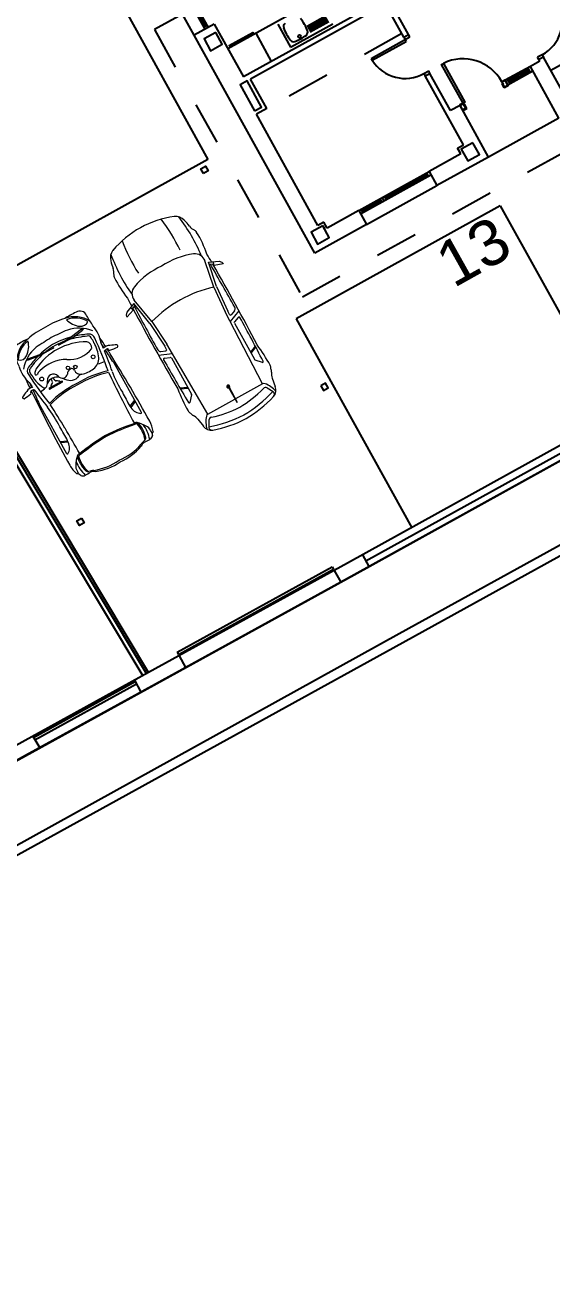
# Model space of a CAD drawing. Header units: millimetres. Extents: x 441061 to 442903, y 4515148 to 4515613.
# Drawn here: x 442382.158 to 442383.385, y 4515539.231 to 4515542.16 of the extents above; entities that cross this region are included whole.
import ezdxf
from ezdxf.enums import TextEntityAlignment as Align

# ---------------------------------------------------------------- set-up
doc = ezdxf.new("R2010")
doc.units = ezdxf.units.MM
doc.linetypes.add('CONTINUA', pattern=[0])
doc.linetypes.add('RAYITAS', pattern=[0.375, 0.25, -0.125])
for name, color, linetype in [('01_mono BAJA', 2, 'Continuous'), ('01_piscinas', 254, 'Continuous'), ('01_proyección', 4, 'RAYITAS')]:
    doc.layers.add(name, color=color, linetype=linetype)
doc.layers.add('01_muebles_B', color=254, linetype='Continuous', lineweight=5)
doc.styles.add('Estilo1', font='swissel.ttf')

# ---------------------------------------------------------------- blocks, each defined once
blk = doc.blocks.new('A$C6A825EFA')
at = {"layer": '01_mono BAJA', "color": 254}
for p, q in [((10.5, 12.5, 0), (10.5, 11.4, 0)), ((10.5, 12.5, 0), (12, 12.5, 0)), ((12, 12.5, 0), (13.1, 12.5, 0)), ((12, 12.5, 0), (12, 11.4, 0)), ((13.1, 12.2, 0), (13.1, 12.5, 0)), ((14.6, 12.5, 0), (13.1, 12.5, 0)), ((14.6, 12.5, 0), (15.7, 12.5, 0)), ((14.6, 12.2, 0), (14.6, 12.5, 0)), ((15.7, 12.5, 0), (15.7, 7.855, 0)), ((10.2, 12.2, 0), (10.2, 11.366, 0)), ((12.425, 12.2, 0), (13.1, 12.2, 0)), ((12.425, 12.2), (12.425, 12.075)), ((14.6, 12.27, 0), (13.1, 12.27, 0)), ((14.6, 12.2, 0), (13.1, 12.2, 0)), ((13.15, 12.27, 0), (13.15, 12.2, 0)), ((14.05, 12.242, 0), (13.15, 12.242, 0)), ((14.05, 12.228, 0), (13.15, 12.228, 0)), ((14.05, 12.27, 0), (14.05, 12.2, 0)), ((14.1, 12.27, 0), (14.1, 12.2, 0)), ((14.15, 12.27, 0), (14.15, 12.2, 0)), ((14.55, 12.242, 0), (14.15, 12.242, 0)), ((14.55, 12.228, 0), (14.15, 12.228, 0)), ((14.55, 12.27, 0), (14.55, 12.2, 0)), ((14.6, 12.2, 0), (15.275, 12.2, 0)), ((15.275, 12.2), (15.275, 12.075)), ((15.325, 12.2, 0), (15.325, 12.125, 0)), ((12.3, 12.075, 0), (12.3, 10.606, 0)), ((12.425, 12.075), (12.3, 12.075)), ((15.275, 12.075), (15.4, 12.075)), ((15.325, 12.125, 0), (15.4, 12.125, 0)), ((15.4, 12.075, 0), (15.4, 9.705, 0)), ((9.525, 11.65, 0), (10.2, 11.65, 0)), ((10.5, 11.5, 0), (11.035, 11.5, 0)), ((10.55, 11.5, 0), (10.55, 11.4, 0)), ((10.985, 11.5, 0), (10.985, 11.4, 0)), ((11.035, 11.5, 0), (11.035, 11.4, 0)), ((11.12, 11.5, 0), (11.12, 11.44, 0)), ((11.915, 11.5, 0), (11.915, 11.44, 0)), ((10.2, 11.366, 0), (10.3, 11.366, 0)), ((10.2, 11.316, 0), (10.2, 11.366, 0)), ((10.2, 11.316, 0), (10.3, 11.316, 0)), ((10.3, 11.4, 0), (10.5, 11.4, 0)), ((10.3, 11.4, 0), (10.3, 11.366, 0)), ((10.3, 11.366, 0), (10.3, 11.316, 0)), ((10.5, 11.4, 0), (11.035, 11.4, 0)), ((10.55, 11.467, 0), (10.985, 11.467, 0)), ((10.55, 11.433, 0), (10.985, 11.433, 0)), ((11.105, 11.43, 0), (11.105, 11.4, 0)), ((11.93, 11.43, 0), (11.93, 11.4, 0)), ((11.99, 11.4, 0), (11.93, 11.4, 0)), ((12, 11.4, 0), (12.2, 11.4, 0)), ((12.2, 11.4, 0), (12.2, 10.606, 0)), ((12.3, 10.606, 0), (12.2, 10.606, 0)), ((12.2, 10.606, 0), (12.2, 10.556, 0)), ((12.3, 10.556, 0), (12.2, 10.556, 0)), ((12.3, 10.556, 0), (12.3, 10.606, 0)), ((12.3, 9.781, 0), (12.3, 9.872, 0)), ((13.024, 9.872, 0), (12.3, 9.872, 0)), ((13.024, 9.831, 0), (13.024, 9.872, 0)), ((13.024, 9.831, 0), (12.2, 9.831, 0)), ((12.2, 9.831, 0), (12.2, 9.781, 0)), ((12.2, 9.781, 0), (12.2, 8.33, 0)), ((12.3, 9.781, 0), (12.2, 9.781, 0)), ((12.3, 9.781, 0), (12.3, 9.08, 0)), ((15.18, 9.705, 0), (15.18, 9.08, 0)), ((15.18, 9.705, 0), (15.4, 9.705, 0)), ((12.3, 9.08, 0), (15.18, 9.08, 0)), ((12.3, 8.98, 0), (15.275, 8.98, 0)), ((14.238, 8.92, 0), (13.338, 8.92, 0)), ((14.238, 8.43, 0), (14.238, 8.92, 0)), ((14.675, 8.98, 0), (14.675, 8.38, 0)), ((15.275, 7.855, 0), (15.275, 8.98, 0)), ((13.779, 8.85, 0), (13.383, 8.85, 0)), ((13.779, 8.825, 0), (13.383, 8.825, 0)), ((13.779, 8.8, 0), (13.383, 8.8, 0)), ((13.779, 8.775, 0), (13.383, 8.775, 0)), ((13.779, 8.75, 0), (13.383, 8.75, 0)), ((13.779, 8.725, 0), (13.383, 8.725, 0)), ((12.3, 8.38, 0), (15.275, 8.38, 0)), ((15.275, 7.855, 0), (15.7, 7.855, 0)), ((15.4, 7.855, 0), (15.4, 7.005, 0)), ((15.47, 7.805, 0), (15.4, 7.805, 0)), ((15.428, 7.055, 0), (15.428, 7.805, 0)), ((15.442, 7.055, 0), (15.442, 7.805, 0)), ((15.47, 7.855, 0), (15.47, 7.005, 0)), ((15.7, 7.855, 0), (15.7, 7.005, 0))]:
    blk.add_line(p, q, dxfattribs=at)
for points in [[(12.125, 12.125), (12.375, 12.125), (12.375, 12.375), (12.125, 12.375), (12.125, 12.125)], [(15.325, 12.125), (15.575, 12.125), (15.575, 12.375), (15.325, 12.375), (15.325, 12.125)], [(15.325, 8.005), (15.575, 8.005), (15.575, 8.255), (15.325, 8.255), (15.325, 8.005)]]:
    blk.add_lwpolyline(points, close=True, dxfattribs=at)
at = {"layer": '01_mono BAJA', "color": 254, "elevation": 0}
for points in [[(11.12, 11.51), (11.12, 11.5), (11.035, 11.5), (11.035, 11.51)], [(11.915, 11.51), (11.915, 11.5), (12, 11.5), (12, 11.51)], [(11.93, 11.4), (12, 11.4), (12, 11.5), (11.93, 11.5)], [(11.105, 11.4), (11.105, 11.39), (11.035, 11.39), (11.035, 11.4)], [(11.12, 11.44), (11.12, 11.43), (11.105, 11.43), (11.105, 11.44)], [(11.93, 11.39), (11.93, 10.565), (11.89, 10.565), (11.89, 11.39)], [(11.915, 11.44), (11.915, 11.43), (11.93, 11.43), (11.93, 11.44)], [(11.93, 11.4), (11.93, 11.39), (12, 11.39), (12, 11.4)], [(15.4, 9.635), (15.25, 9.635), (15.25, 9.08), (15.4, 9.08)], [(15.222, 8.36), (15.222, 8.34), (14.722, 8.34), (14.722, 8.36)]]:
    blk.add_lwpolyline(points, close=True, dxfattribs=at)
for points in [[(11.035, 11.4), (11.035, 11.5)], [(11.105, 11.5), (11.105, 11.4)]]:
    blk.add_lwpolyline(points, dxfattribs=at)
at = {"layer": '01_mono BAJA', "color": 254}
blk.add_circle((13.996, 8.825, 0), 0.0275, dxfattribs=at)
for centre, radius, start, end in [((10.2, 10.591, 0), 0.725, 90, 176.7242), ((11.932, 11.391, 0), 0.827, 180.0495, 267.1144), ((12.3, 9.831, 0), 0.725, 3.2758, 90), ((14.554, 8.675, 0), 0.75, 169.8852, 190.1148), ((13.889, 8.794, 0), 0.075, 99.0787, 169.8852), ((13.996, 8.127, 0), 0.75, 80.9213, 99.0787), ((14.102, 8.794, 0), 0.075, 10.1148, 80.9213), ((13.438, 8.675, 0), 0.75, 349.8852, 10.1148), ((14.102, 8.557, 0), 0.075, 279.0787, 349.8852)]:
    blk.add_arc(centre, radius, start, end, dxfattribs=at)
at = {"layer": '01_proyección', "color": 120, "ltscale": 0.25}
blk.add_line((12.3, 9.705, 0), (15.18, 9.705, 0), dxfattribs=at)
at = {"layer": '01_proyección', "color": 120, "ltscale": 0.25, "elevation": 0}
blk.add_lwpolyline([(15.7, 7.405), (16.3, 7.405), (16.3, 13.1), (-0.6, 13.1), (-0.6, 7.405), (0, 7.405)], dxfattribs=at)
blk = doc.blocks.new('A$C0D711DC8')
at = {"layer": '01_muebles_B', "color": 254}
for p, q in [((10.733, 9.894), (9.764, 9.894)), ((10.493, 9.894), (10.545, 9.776)), ((10.515, 9.894), (10.567, 9.778)), ((9.004, 9.693), (9.038, 9.48)), ((9.056, 9.495), (9.026, 9.699)), ((9.038, 9.48), (9.054, 9.218)), ((9.056, 9.218), (9.056, 9.495)), ((9.054, 9.218), (9.056, 9.218)), ((9.038, 8.865), (9.054, 9.127)), ((9.054, 9.127), (9.056, 9.127)), ((9.056, 9.127), (9.056, 8.851)), ((9.614, 8.734), (9.614, 8.97)), ((9.634, 8.734), (9.634, 8.97)), ((9.004, 8.652), (9.038, 8.865)), ((9.056, 8.851), (9.026, 8.647)), ((9.546, 8.827), (9.494, 8.834)), ((9.546, 8.878), (9.495, 8.871)), ((10.493, 8.452), (10.545, 8.569)), ((10.515, 8.452), (10.567, 8.567)), ((10.733, 8.452), (9.764, 8.452))]:
    blk.add_line(p, q, dxfattribs=at)
for centre, radius in [((9.014, 9.701), 0.0121), ((9.51, 9.635), 0.0319), ((9.466, 9.173), 0.0297), ((9.514, 9.288), 0.0297), ((9.014, 8.645), 0.0121), ((9.417, 8.691), 0.0319)]:
    blk.add_circle(centre, radius, dxfattribs=at)
for centre, radius, start, end in [((10.167, 9.714), 0.738, 149.7434, 158.9846), ((9.544, 10.069), 0.023, 23.336, 131.4157), ((8.51, 10.147), 1.058, 348.7131, 356.2571), ((8.829, 9.758), 0.121, 83.4929, 184.381), ((9.185, 9.462), 0.48, 118.4979, 171.6974), ((9.142, 9.497), 0.403, 119.7279, 173.0139), ((9.122, 5.315), 4.571, 90.9016, 93.5003), ((9.503, 9.367), 0.611, 128.6532, 169.9617), ((8.847, 9.764), 0.126, 322.6544, 41.1658), ((9.178, 9.352), 0.549, 69.8978, 103.4423), ((9.226, 9.718), 0.0964, 77.7254, 158.9302), ((8.819, 3.701), 6.126, 80.3818, 85.9978), ((9.94, 2.874), 7.047, 93.9115, 95.3212), ((8.751, 3.271), 6.625, 83.7996, 84.6711), ((10.975, -10.424), 20.353, 94.2603, 94.5093), ((9.619, 9.904), 0.16, 152.3452, 197.1649), ((9.518, 9.909), 0.0131, 69.95, 178.3297), ((9.777, 9.927), 0.273, 183.7214, 196.1025), ((9.94, 2.874), 7.047, 92.7044, 93.5361), ((10.975, -10.424), 20.353, 93.4112, 94.1277), ((8.751, 3.271), 6.625, 80.1778, 83.3742), ((9.525, 9.945), 0.0232, 265.4824, 347.7447), ((10.995, -17.873), 27.82, 90.1403, 92.8584), ((10.175, 11.66), 1.884, 261.0449, 273.0528), ((10.529, 10.11), 0.334, 272.7892, 291.8342), ((10.573, 9.974), 0.192, 294.6989, 323.0283), ((10.691, 9.894), 0.0501, 315.174, 347.3096), ((10.732, 9.885), 0.00831, 343.0311, 79.2932), ((11.29, 9.332), 0.611, 121.0895, 136.7388), ((11.01, 9.2), 0.627, 72.4585, 97.9913), ((10.906, 9.364), 0.584, 69.532, 87.9675), ((11.059, 9.742), 0.141, 86.8457, 126.696), ((11.101, 8.862), 1.022, 88.2888, 91.9327), ((11.185, 9.948), 0.0842, 206.7402, 257.6517), ((11.135, 9.81), 0.0644, 351.2386, 60.1485), ((10.241, 9.772), 0.959, 355.5054, 1.6982), ((10.942, 9.629), 2.236, 176.9311, 182.7066), ((8.653, 9.896), 0.361, 284.3027, 324.7225), ((10.509, 9.106), 1.518, 154.798, 163.8884), ((9.975, 9.34), 0.903, 155.1761, 164.735), ((10.144, 9.165), 1.038, 151.121, 207.6483), ((9.211, 9.707), 0.057, 88.7397, 167.4182), ((9.265, 9.038), 0.727, 86.5634, 94.2004), ((9.314, 9.595), 0.107, 57.3841, 137.6524), ((9.306, 9.064), 0.701, 67.8757, 89.7559), ((8.958, 9.487), 0.459, 324.9496, 25.463), ((9.473, 9.516), 0.219, 7.735, 63.719), ((9.165, 9.803), 0.511, 341.8582, 355.871), ((11.471, 9.253), 1.7, 163.325, 182.6992), ((11.496, 9.248), 1.7, 163.325, 182.5468), ((12.246, 53.159), 43.488, 266.8642, 267.4858), ((10.459, 15.409), 5.634, 268.1287, 270.8789), ((12.021, 70.959), 61.269, 268.42618, 268.89057), ((14.417, 9.048), 3.64, 169.6671, 178.0415), ((14.417, 9.048), 3.62, 169.6671, 178.0415), ((10.894, 9.715), 0.0607, 143.7564, 193.2967), ((10.991, 9.25), 0.526, 73.7001, 105.481), ((10.903, 9.711), 0.0495, 146.1855, 196.1005), ((10.991, 9.25), 0.505, 69.1925, 104.8598), ((11.113, 9.698), 0.062, 14.8998, 65.8723), ((11.473, 9.762), 0.303, 189.085, 205.7225), ((11.352, 9.713), 0.156, 186.0058, 219.1392), ((10.256, 9.278), 1.007, 354.015, 20.5105), ((10.287, 9.262), 1.007, 354.9224, 20.5105), ((9.808, 9.261), 1.13, 166.1566, 184.4621), ((17.649, 8.764), 8.777, 175.3636, 177.3327), ((10.509, 9.106), 1.518, 165.717, 177.48), ((10.25, 9.166), 1.218, 160.2257, 168.6391), ((9.185, 9.47), 0.511, 343.3936, 8.525), ((9.808, 9.085), 1.13, 175.5379, 193.8434), ((17.649, 9.581), 8.777, 182.6673, 184.6364), ((10.509, 9.239), 1.518, 182.52, 194.283), ((10.25, 9.166), 1.218, 171.2453, 188.5682), ((9.904, 8.914), 0.65, 151.4841, 196.6746), ((9.552, 9.202), 0.047, 86.7847, 183.1724), ((9.6, 9.197), 0.0954, 178.5946, 241.3055), ((9.566, 9.362), 0.114, 263.9035, 340.5155), ((9.771, 9.295), 0.101, 164.9008, 216.3288), ((9.538, 9.188), 0.158, 330.3363, 17.3801), ((11.471, 9.093), 1.7, 177.3008, 196.675), ((11.496, 9.097), 1.7, 177.4532, 196.675), ((14.417, 9.297), 3.64, 181.9585, 190.3329), ((14.417, 9.297), 3.62, 181.9585, 190.3329), ((10.256, 9.068), 1.007, 339.4895, 5.985), ((10.287, 9.084), 1.007, 339.4895, 5.0776), ((9.528, 8.859), 0.101, 101.4545, 181.9236), ((9.686, 8.849), 0.193, 142.3155, 213.2169), ((9.492, 9.055), 0.098, 279.5997, 343.5492), ((9.498, 9.044), 0.0889, 349.0142, 50.9794), ((9.665, 8.855), 0.106, 119.0162, 160.5033), ((9.424, 9.265), 0.296, 301.9645, 328.2937), ((9.624, 8.97), 0.0104, 0, 180), ((10.942, 8.716), 2.236, 177.2934, 183.0689), ((9.185, 8.884), 0.48, 188.3026, 241.5021), ((9.142, 8.849), 0.403, 186.9861, 240.2721), ((8.653, 8.449), 0.361, 35.2775, 75.6973), ((9.503, 8.978), 0.611, 190.0383, 231.3468), ((10.509, 9.239), 1.518, 196.1116, 205.202), ((10.25, 9.166), 1.218, 191.3609, 207.4845), ((9.525, 8.854), 0.0985, 178.6673, 249.1293), ((9.426, 8.595), 0.178, 39.093, 68.893), ((9.543, 8.902), 0.0241, 275.7304, 333.0283), ((9.543, 8.803), 0.0241, 26.9717, 84.2696), ((9.665, 8.849), 0.106, 199.4967, 240.9838), ((9.624, 8.734), 0.0104, 180, 0), ((8.829, 8.587), 0.121, 175.619, 276.5071), ((8.847, 8.581), 0.126, 318.8342, 37.3456), ((9.226, 8.628), 0.0964, 201.0698, 282.2746), ((9.215, 8.619), 0.0486, 198.7488, 279.3616), ((9.25, 9.243), 0.672, 267.6901, 298.2478), ((9.346, 8.77), 0.149, 215.4424, 244.8998), ((8.819, 14.644), 6.126, 274.0022, 279.6182), ((9.507, 8.785), 0.232, 194.2372, 212.2618), ((9.299, 8.649), 0.0212, 220.8304, 310.3789), ((9.285, 8.645), 0.0299, 337.3586, 32.1758), ((8.751, 15.074), 6.625, 276.6258, 279.8222), ((9.532, 8.677), 0.0451, 325.113, 43.0643), ((9.161, 8.546), 0.436, 2.9924, 17.9381), ((12.246, -34.814), 43.488, 92.5142, 93.1358), ((10.175, 6.685), 1.884, 86.9472, 98.9551), ((10.459, 2.936), 5.634, 89.1211, 91.8713), ((12.021, -52.613), 61.269, 91.10943, 91.57382), ((10.529, 8.236), 0.334, 68.1658, 87.2108), ((10.573, 8.372), 0.192, 36.9717, 65.3011), ((10.894, 8.63), 0.0607, 166.7033, 216.2436), ((11.29, 9.013), 0.611, 223.2612, 238.9105), ((10.991, 9.095), 0.526, 254.519, 286.2999), ((10.903, 8.634), 0.0495, 163.8995, 213.8145), ((10.991, 9.095), 0.505, 255.1402, 290.8075), ((11.01, 9.145), 0.627, 262.0087, 287.5415), ((11.113, 8.647), 0.062, 294.1277, 345.1002), ((11.135, 8.535), 0.0644, 299.8515, 8.7614), ((11.473, 8.583), 0.303, 154.2775, 170.915), ((11.352, 8.632), 0.156, 140.8608, 173.9942), ((10.241, 8.573), 0.959, 358.3018, 4.4946), ((9.122, 13.031), 4.571, 266.4997, 269.0984), ((9.178, 8.993), 0.549, 256.5577, 290.1022), ((9.94, 15.472), 7.047, 264.6788, 266.0885), ((8.751, 15.074), 6.625, 275.3289, 276.2004), ((10.975, 28.769), 20.353, 265.4907, 265.7397), ((9.619, 8.441), 0.16, 162.8351, 207.6548), ((10.167, 8.631), 0.738, 201.0154, 210.2566), ((9.777, 8.418), 0.273, 163.8975, 176.2786), ((9.518, 8.436), 0.0131, 181.6703, 290.05), ((9.94, 15.472), 7.047, 266.4639, 267.2956), ((10.975, 28.769), 20.353, 265.8723, 266.5888), ((9.525, 8.401), 0.0232, 12.2553, 94.5176), ((8.51, 8.199), 1.058, 3.7429, 11.2869), ((10.995, 36.219), 27.82, 267.1416, 269.8597), ((10.691, 8.451), 0.0501, 12.6904, 44.826), ((10.732, 8.46), 0.00831, 280.7068, 16.9689), ((10.906, 8.982), 0.584, 272.0325, 290.468), ((11.059, 8.603), 0.141, 233.304, 273.1543), ((11.101, 9.484), 1.022, 268.0673, 271.7112), ((11.185, 8.397), 0.0842, 102.3483, 153.2598), ((9.544, 8.277), 0.023, 228.5843, 336.664)]:
    blk.add_arc(centre, radius, start, end, dxfattribs=at)
blk = doc.blocks.new('A$C392252A0')
at = {"layer": '01_muebles_B', "color": 254}
for p, q in [((10.715, 8.129), (10.705, 8.127)), ((10.705, 8.127), (10.752, 7.979)), ((10.738, 8.124), (10.715, 8.129)), ((10.775, 8.091), (10.738, 8.124)), ((8.605, 7.917), (8.455, 7.893)), ((9.019, 7.811), (8.92, 7.9)), ((9.201, 7.926), (9.149, 7.807)), ((9.219, 7.928), (9.166, 7.807)), ((9.784, 7.911), (9.748, 7.818)), ((9.876, 7.976), (9.791, 7.758)), ((9.913, 7.908), (9.882, 7.828)), ((10.418, 7.844), (10.846, 7.92)), ((10.43, 7.798), (10.894, 7.881)), ((10.752, 7.979), (10.798, 7.995)), ((10.773, 7.987), (10.809, 7.914)), ((10.846, 7.92), (10.775, 8.091)), ((8.499, 7.763), (8.397, 7.82)), ((8.599, 7.726), (9.971, 7.763)), ((8.599, 7.725), (8.599, 7.201)), ((9.731, 7.807), (9.031, 7.807)), ((9.898, 7.807), (9.958, 7.808)), ((10.418, 7.844), (9.958, 7.808)), ((10.43, 7.798), (9.971, 7.763)), ((8.839, 7.203), (8.537, 7.2)), ((8.537, 7.2), (8.537, 7.193)), ((8.839, 7.19), (8.537, 7.193)), ((8.599, 6.669), (8.599, 7.193)), ((8.499, 6.631), (8.397, 6.573)), ((8.599, 6.668), (9.971, 6.631)), ((9.876, 6.418), (9.791, 6.636)), ((10.43, 6.596), (9.971, 6.631)), ((8.605, 6.476), (8.455, 6.5)), ((9.019, 6.582), (8.92, 6.494)), ((9.731, 6.587), (9.031, 6.587)), ((9.201, 6.468), (9.149, 6.587)), ((9.219, 6.466), (9.166, 6.587)), ((9.784, 6.482), (9.748, 6.576)), ((9.913, 6.486), (9.882, 6.565)), ((9.898, 6.587), (9.958, 6.585)), ((10.418, 6.55), (9.958, 6.585)), ((10.418, 6.55), (10.846, 6.473)), ((10.43, 6.596), (10.894, 6.512)), ((10.705, 6.267), (10.752, 6.414)), ((10.752, 6.414), (10.798, 6.398)), ((10.773, 6.407), (10.809, 6.48)), ((10.846, 6.473), (10.775, 6.303)), ((10.715, 6.265), (10.705, 6.267)), ((10.738, 6.27), (10.715, 6.265)), ((10.775, 6.303), (10.738, 6.27))]:
    blk.add_line(p, q, dxfattribs=at)
for centre, radius, start, end in [((8.474, 7.733), 0.162, 96.7804, 161.7197), ((8.586, 8.093), 0.177, 275.9895, 308.6871), ((8.751, 7.888), 0.086, 87.4739, 128.6871), ((8.808, 7.907), 0.086, 87.4739, 128.6871), ((8.809, 4.809), 3.183, 82.5975, 89.9397), ((8.929, 7.908), 0.0124, 91.7937, 220.4777), ((10.022, -29.576), 37.513, 90.3882, 91.6701), ((10.099, -28.508), 36.485, 88.9288, 91.3819), ((9.768, 7.918), 0.0177, 338.7209, 90.3882), ((9.963, 7.889), 0.0531, 90.2143, 158.7209), ((10.099, -28.508), 36.45, 88.8997, 90.2143), ((10.099, -28.508), 36.485, 88.6181, 88.8592), ((10.925, 7.707), 0.177, 21.0532, 100.1701), ((11.3, 6.178), 1.816, 87.2886, 100.1742), ((11.313, 4.914), 2.974, 81.2806, 96.1737), ((11.389, 7.907), 0.086, 51.3129, 92.5261), ((11.554, 8.112), 0.177, 231.3129, 264.0105), ((11.467, 7.285), 0.654, 72.0531, 84.0105), ((11.619, 7.711), 0.203, 22.7994, 75.9629), ((10.216, 7.155), 1.997, 161.6598, 178.7983), ((10.242, 7.158), 1.952, 160.298, 178.865), ((8.375, 7.769), 0.0561, 66.6468, 164.8738), ((8.295, 7.436), 0.435, 49.0196, 78.8841), ((10.276, 7.152), 1.836, 162.6109, 178.6018), ((8.473, 7.717), 0.0531, 342.7058, 60.706), ((8.545, 7.725), 0.0531, 0, 49.0196), ((9.031, 7.824), 0.0177, 228.3547, 270), ((9.731, 7.824), 0.0177, 270, 338.7209), ((9.897, 7.823), 0.0159, 158.7209, 271.5074), ((8.43, 7.197), 2.089, 0, 16.7318), ((9.874, 7.302), 1.304, 355.3559, 21.0532), ((10.262, 7.197), 1.654, 0, 21.006), ((11.437, 4.633), 2.974, 81.5863, 93.456), ((10.216, 7.239), 1.997, 181.2017, 198.3402), ((10.242, 7.236), 1.952, 181.135, 199.702), ((10.276, 7.242), 1.836, 181.3982, 197.3891), ((8.839, 7.197), 0.0267, 193.7603, 166.2397), ((8.839, 7.197), 0.00662, 270, 90), ((8.43, 7.197), 2.089, 343.2682, 0), ((9.874, 7.091), 1.304, 338.9468, 4.6441), ((10.262, 7.197), 1.654, 338.994, 0), ((11.437, 9.761), 2.974, 266.544, 278.4137), ((8.474, 6.661), 0.162, 198.2803, 263.2196), ((8.375, 6.625), 0.0561, 195.1262, 293.3532), ((8.295, 6.957), 0.435, 281.1159, 310.9804), ((8.473, 6.677), 0.0531, 299.294, 17.2942), ((8.545, 6.669), 0.0531, 310.9804, 0), ((10.925, 6.686), 0.177, 259.8299, 338.9468), ((11.619, 6.682), 0.203, 284.0371, 337.2006), ((8.586, 6.3), 0.177, 51.3129, 84.0105), ((8.751, 6.506), 0.086, 231.3129, 272.5261), ((8.808, 6.487), 0.086, 231.3129, 272.5261), ((8.809, 9.584), 3.183, 270.0603, 277.4025), ((8.929, 6.486), 0.0124, 139.5223, 268.2063), ((10.022, 43.97), 37.513, 268.3299, 269.6118), ((9.031, 6.569), 0.0177, 90, 131.6453), ((10.099, 42.902), 36.485, 268.6181, 271.0712), ((9.731, 6.569), 0.0177, 21.2791, 90), ((9.768, 6.476), 0.0177, 269.6118, 21.2791), ((9.897, 6.571), 0.0159, 88.4926, 201.2791), ((9.963, 6.505), 0.0531, 201.2791, 269.7857), ((10.099, 42.902), 36.45, 269.7857, 271.1003), ((10.099, 42.902), 36.485, 271.1408, 271.3819), ((11.3, 8.215), 1.816, 259.8258, 272.7114), ((11.313, 9.479), 2.974, 263.8263, 278.7194), ((11.389, 6.487), 0.086, 267.4739, 308.6871), ((11.554, 6.282), 0.177, 95.9895, 128.6871), ((11.467, 7.108), 0.654, 275.9895, 287.9469)]:
    blk.add_arc(centre, radius, start, end, dxfattribs=at)
blk = doc.blocks.new('A$C21391103')
at = {"layer": '01_piscinas'}
for p, q in [((113.471, 40.152), (102.754, 58.039)), ((110.746, 56.633), (114.575, 49.718)), ((114.575, 49.718), (109.442, 46.876)), ((120.025, 48.854), (116.22, 46.747)), ((120.025, 48.854), (122.181, 44.961)), ((125.607, 46.858), (117.181, 42.193)), ((116.22, 46.747), (118.376, 42.853)), ((125.728, 46.639), (117.302, 41.974)), ((117.518, 42.234), (122.067, 44.753)), ((117.181, 42.193), (113.471, 40.152)), ((117.457, 42.345), (117.577, 42.126)), ((117.302, 41.974), (113.599, 39.937)), ((114.004, 40.53), (116.895, 42.121)), ((114.028, 40.487), (116.92, 42.077)), ((116.895, 42.121), (116.92, 42.077)), ((116.931, 42.056), (117.052, 41.837)), ((114.004, 40.53), (114.028, 40.487)), ((114.04, 40.465), (114.161, 40.246)), ((113.471, 40.152), (109.763, 38.112)), ((113.599, 39.937), (111.178, 38.605)), ((111.325, 38.943), (113.22, 39.985)), ((111.351, 38.9), (113.244, 39.941)), ((113.208, 40.007), (113.328, 39.788)), ((111.312, 38.964), (111.441, 38.75)), ((111.178, 38.605), (109.884, 37.893))]:
    blk.add_line(p, q, dxfattribs=at)
for points in [[(142.36, 54.056), (130.579, 47.579), (126.601, 45.387), (122.637, 43.149), (118.211, 40.705), (110.241, 36.318), (109.334, 35.848), (105.845, 33.878), (104.048, 32.881), (98.72, 29.96, -0.121125), (94.799, 28.827, -0.140664), (90.771, 29.587, -0.142395), (87.056, 33.033), (85.813, 35.14), (83.779, 38.584), (80.683, 43.615), (75.946, 51.534), (71.318, 59.2)], [(71.452, 59.323), (76.078, 51.6), (80.817, 43.699), (81.328, 42.831), (83.917, 38.616), (85.523, 35.927), (86.033, 35.052), (87.185, 33.12, 0.142823), (90.88, 29.726, 0.145776), (94.782, 29.007, 0.118442), (98.631, 30.087), (103.937, 33.017), (105.783, 34.018), (106.632, 34.488), (109.258, 35.961), (110.157, 36.462), (118.139, 40.88), (122.539, 43.301), (123.443, 43.779), (126.538, 45.515), (130.542, 47.716), (131.456, 48.229), (142.274, 54.213)], [(77.116, 52.571), (82.132, 44.181), (85.199, 39.128), (87.238, 35.726), (87.993, 34.468, 0.146839), (91.113, 31.16, 0.183488), (95.987, 30.523, 0.071368), (98.288, 31.43), (98.59, 31.594), (102.873, 34.009), (109.884, 37.893), (117.302, 41.974), (125.728, 46.639), (131.083, 49.607), (141.606, 55.414)], [(190.313, 94.655, 0.016487), (186.452, 94.326, 0.014757), (179.014, 93.219, 0.006475), (173.237, 91.916, 0.008166), (166.004, 90.06, 0.021654), (156.884, 86.945, 0.020322), (148.6, 83.315, 0.00713), (143.042, 80.454, 0.000222), (142.87, 80.363), (141.581, 79.663), (140.292, 78.964, 0.002681), (138.239, 77.818), (131.338, 73.999), (128.723, 72.556), (120.808, 68.189), (115.866, 65.449), (102.696, 58.15), (102.582, 58.086), (113.364, 40.09)], [(190.311, 94.58, 0.016462), (186.461, 94.251, 0.014755), (179.028, 93.145, 0.006474), (173.255, 91.843, 0.008165), (166.024, 89.988, 0.021653), (156.911, 86.875, 0.020322), (148.633, 83.247, 0.00713), (143.077, 80.388, 0.000222), (142.906, 80.297), (141.617, 79.597), (140.328, 78.898, 0.002681), (138.276, 77.753), (131.374, 73.933), (128.759, 72.49), (120.845, 68.123), (115.902, 65.383), (102.733, 58.084), (102.686, 58.058), (113.429, 40.128)]]:
    blk.add_lwpolyline(points, format="xyb", dxfattribs=at)
for points in [[(114.492, 49.455), (114.444, 49.542), (114.531, 49.591), (114.58, 49.503)], [(116.681, 45.5), (116.73, 45.413), (116.817, 45.461), (116.769, 45.549)], [(112.22, 43.03), (112.268, 42.943), (112.181, 42.894), (112.132, 42.982)]]:
    blk.add_lwpolyline(points, close=True, dxfattribs=at)
at = {"layer": '01_piscinas', "rotation": 208.9708206629034}
blk.add_blockref('A$C6A825EFA', (124.252, 66.511, 0), dxfattribs=at)
at = {"layer": '01_piscinas', "xscale": 1.1, "yscale": 1.1, "zscale": 1.1}
for name, p, rotation in [('A$C392252A0', (126.591, 40.809), 118.9585965196107), ('A$C0D711DC8', (98.097, 50.059), 298.9585965196106)]:
    blk.add_blockref(name, p, dxfattribs=dict(at, rotation=rotation))
at = {"layer": '01_piscinas', "style": 'Estilo1', "text_generation_flag": 6}
blk.add_text('13', height=0.8486, rotation=209.2544, dxfattribs=at).set_placement((119.728, 47.633), align=Align.CENTER)

msp = doc.modelspace()

# ---------------------------------------------------------------- block references
at = {"layer": '01_piscinas', "color": 6, "linetype": 'CONTINUA', "xscale": 0.125, "yscale": 0.125, "zscale": 0.125}
msp.add_blockref('A$C21391103', (442368.2615, 4515535.6321), dxfattribs=at)

doc.saveas('drawing.dxf')
